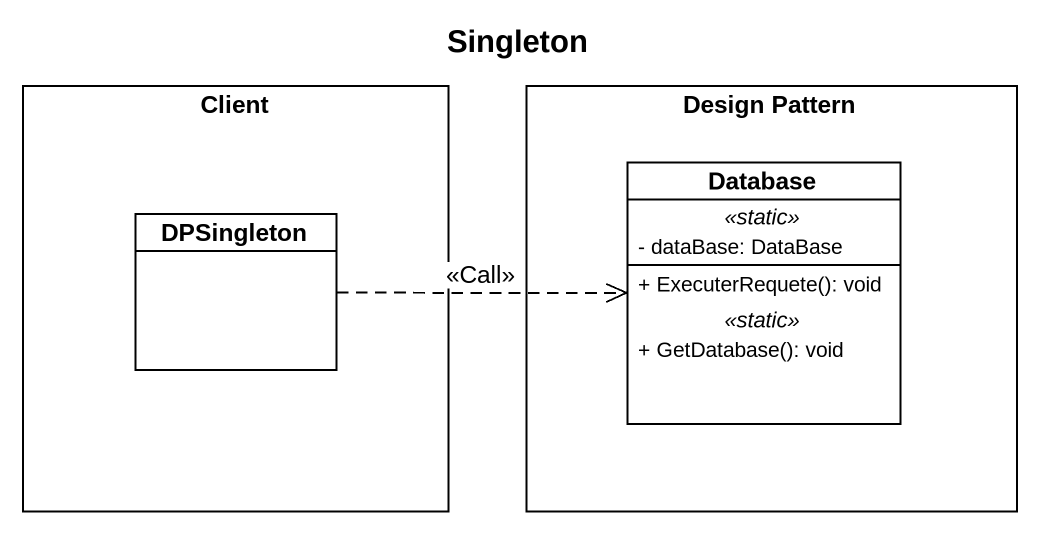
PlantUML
@startuml
title Singleton
hide circle
hide empty members
skinparam classAttributeIconSize 0
rectangle Client {
  class DPSingleton
}
rectangle "Design Pattern" as Design_Pattern {
  class "Database" as Database_ {
    .. <<static>> ..
    - dataBase: DataBase
    --
    + ExecuterRequete(): void
    .. <<static>> ..
    + GetDatabase(): void
  }
}
DPSingleton .right.> Database_ : <<Call>>
@enduml
